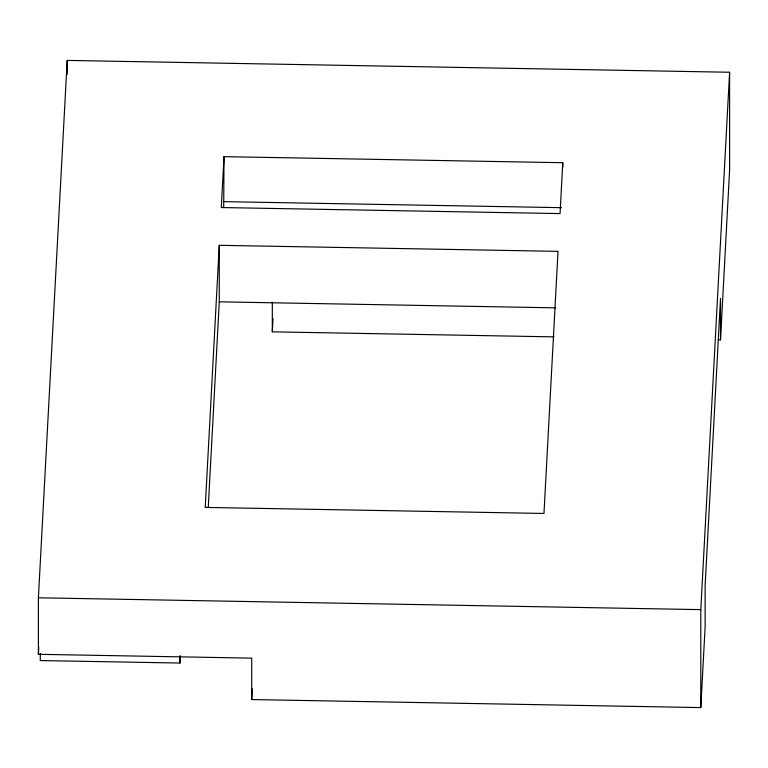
<?xml version="1.0" encoding="UTF-8"?>
<svg xmlns="http://www.w3.org/2000/svg" width="768" height="768" viewBox="0 0 768 768"><rect width="100%" height="100%" fill="white"/><g stroke="black" fill="none" stroke-linecap="round" stroke-linejoin="round"><path stroke-width="1.15" d="M720.509 339.84L720.509 298.406L705.13 585.389L705.13 626.822L700.8 707.587L251.722 699.562L251.722 658.128L38.4 654.317L38.4 597.792L67.2 60.413L729.6 72.25L729.6 170.208L720.509 339.84L718.109 339.792M38.4 654.317L38.774 647.28M40.282 653.453L40.282 660.557L179.971 663.053L180.355 655.862M219.274 245.309L205.229 507.408L543.974 513.456L558.019 251.357L219.274 245.309L219.274 301.834L208.243 507.686M224.016 156.662L221.29 207.542L560.045 213.59L562.771 162.71L224.016 156.662L223.699 207.562M251.722 699.562L252.288 688.877M553.93 336.864L272.314 331.834L273.014 318.691M700.8 707.587L700.8 609.629L729.6 72.25M224.016 201.648L561.571 207.677M219.274 301.834L555.629 307.843M38.4 597.792L700.8 609.629M562.771 162.71L562.771 167.443M272.314 302.237L272.314 331.834M179.971 655.949L179.971 663.053M67.2 60.413L67.2 74.544"/></g></svg>
